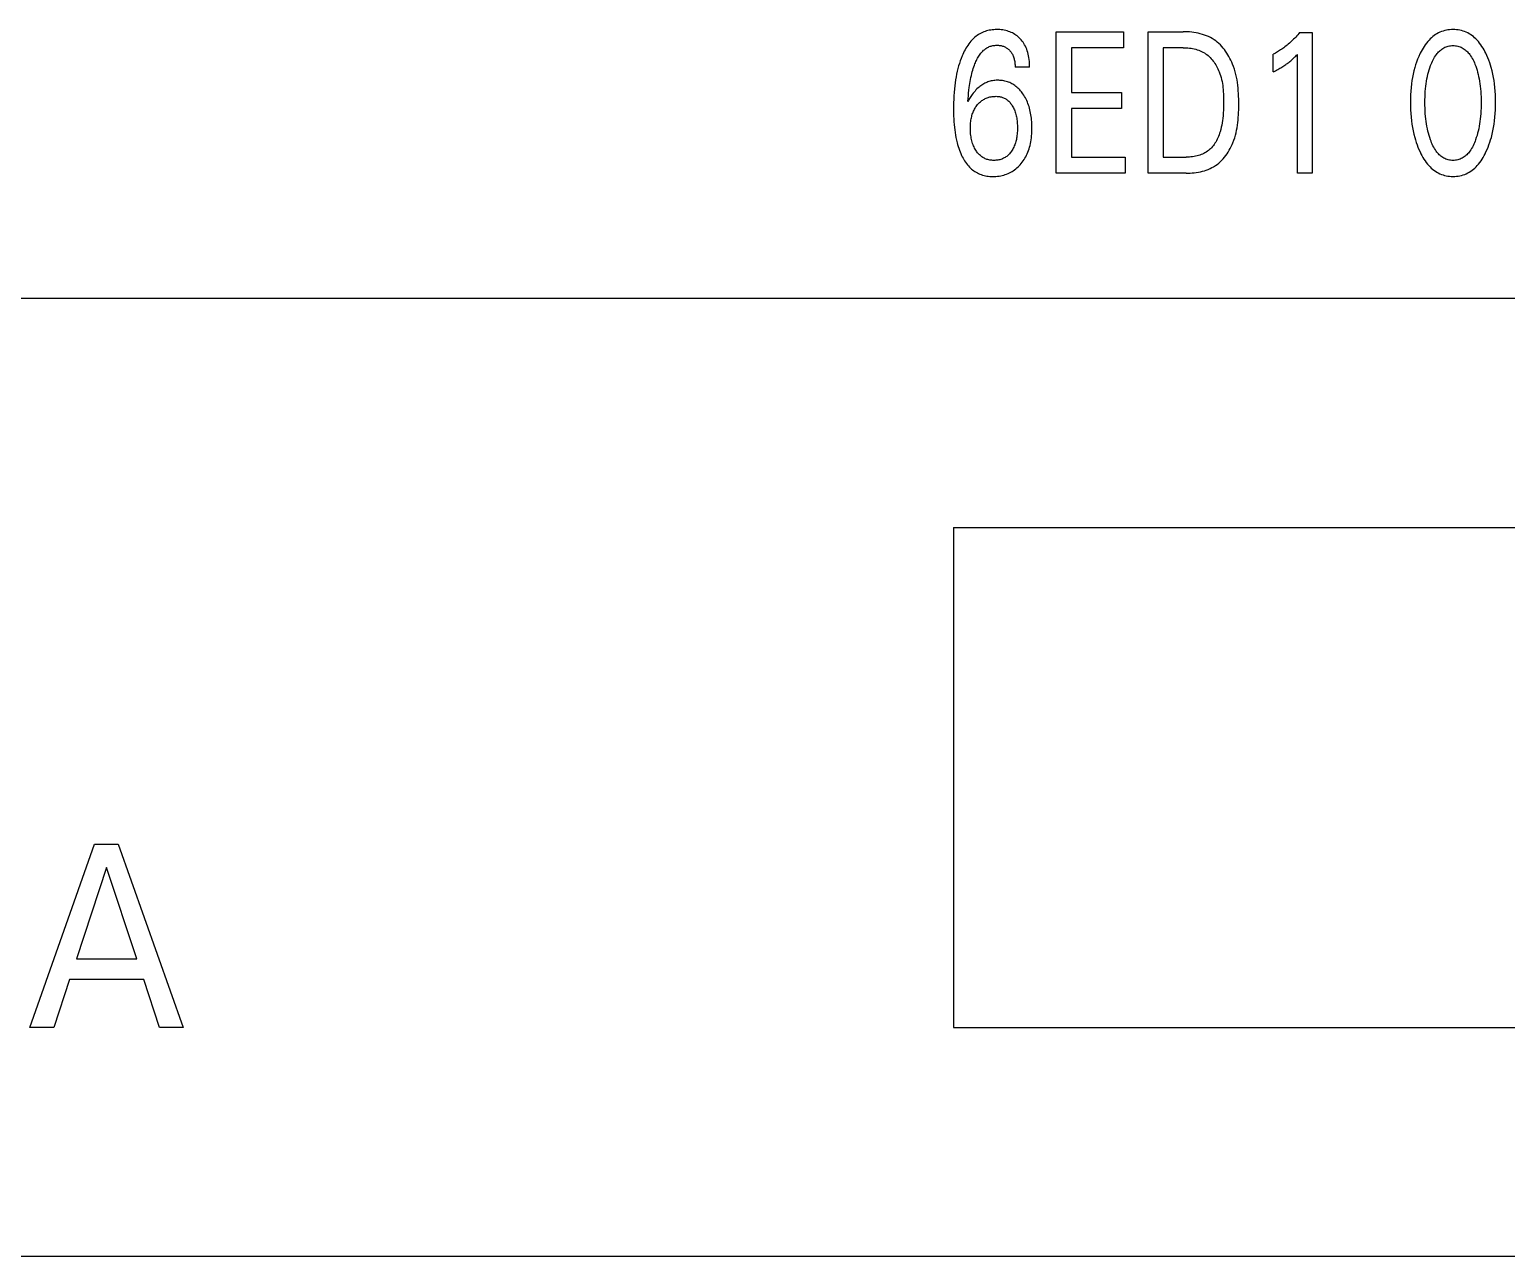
# Model space of a CAD drawing. Extents: x 0 to 420, y 0 to 297.
# Drawn here: x 168.32 to 186.05, y 169.47 to 184.19 of the extents above; entities that cross this region are included whole.
import ezdxf

# ---------------------------------------------------------------- set-up
doc = ezdxf.new("R2010")
doc.units = 0
doc.header["$LTSCALE"] = 23.1
doc.layers.add('10000_FRONT', color=7, linetype='CONTINUOUS')

msp = doc.modelspace()

# ---------------------------------------------------------------- linework, layer by layer
at = {"layer": '10000_FRONT', "color": 7, "linetype": 'CONTINUOUS'}
for p, q in [((179.773, 184.165), (179.757, 184.159)), ((179.789, 184.171), (179.773, 184.165)), ((179.806, 184.177), (179.789, 184.171)), ((179.823, 184.181), (179.806, 184.177)), ((179.84, 184.185), (179.823, 184.181)), ((179.858, 184.188), (179.84, 184.185)), ((179.875, 184.19), (179.858, 184.188)), ((179.893, 184.192), (179.875, 184.19)), ((179.91, 184.193), (179.893, 184.192)), ((179.928, 184.194), (179.91, 184.193)), ((179.947, 184.194), (179.928, 184.194)), ((179.965, 184.193), (179.947, 184.194)), ((179.984, 184.191), (179.965, 184.193)), ((180.002, 184.189), (179.984, 184.191)), ((180.02, 184.185), (180.002, 184.189)), ((180.038, 184.182), (180.02, 184.185)), ((180.054, 184.177), (180.038, 184.182)), ((180.071, 184.172), (180.054, 184.177)), ((180.086, 184.167), (180.071, 184.172)), ((180.102, 184.16), (180.086, 184.167)), ((180.117, 184.153), (180.102, 184.16)), ((180.644, 182.468), (180.644, 184.168)), ((180.644, 184.168), (181.452, 184.168)), ((181.452, 184.168), (181.452, 183.976)), ((181.746, 182.468), (181.746, 184.168)), ((181.746, 184.168), (182.166, 184.168)), ((182.192, 184.168), (182.166, 184.168)), ((182.218, 184.167), (182.192, 184.168)), ((182.244, 184.165), (182.218, 184.167)), ((182.27, 184.162), (182.244, 184.165)), ((182.296, 184.159), (182.27, 184.162)), ((185.248, 184.162), (185.23, 184.153)), ((185.267, 184.17), (185.248, 184.162)), ((185.286, 184.176), (185.267, 184.17)), ((185.305, 184.182), (185.286, 184.176)), ((185.325, 184.186), (185.305, 184.182)), ((185.344, 184.189), (185.325, 184.186)), ((185.364, 184.192), (185.344, 184.189)), ((185.385, 184.193), (185.364, 184.192)), ((185.405, 184.194), (185.385, 184.193)), ((185.425, 184.193), (185.405, 184.194)), ((185.445, 184.192), (185.425, 184.193)), ((185.465, 184.189), (185.445, 184.192)), ((185.485, 184.186), (185.465, 184.189)), ((185.505, 184.182), (185.485, 184.186)), ((185.525, 184.176), (185.505, 184.182)), ((185.544, 184.17), (185.525, 184.176)), ((185.562, 184.162), (185.544, 184.17)), ((185.581, 184.153), (185.562, 184.162)), ((179.57, 183.987), (179.559, 183.969)), ((179.581, 184.004), (179.57, 183.987)), ((179.593, 184.021), (179.581, 184.004)), ((179.605, 184.037), (179.593, 184.021)), ((179.618, 184.053), (179.605, 184.037)), ((179.63, 184.066), (179.618, 184.053)), ((179.642, 184.078), (179.63, 184.066)), ((179.655, 184.091), (179.642, 184.078)), ((179.668, 184.102), (179.655, 184.091)), ((179.682, 184.113), (179.668, 184.102)), ((179.696, 184.124), (179.682, 184.113)), ((179.711, 184.133), (179.696, 184.124)), ((179.726, 184.143), (179.711, 184.133)), ((179.741, 184.151), (179.726, 184.143)), ((179.757, 184.159), (179.741, 184.151)), ((179.82, 183.979), (179.83, 183.984)), ((179.83, 183.984), (179.84, 183.989)), ((179.84, 183.989), (179.851, 183.993)), ((179.851, 183.993), (179.862, 183.996)), ((179.862, 183.996), (179.872, 183.999)), ((179.872, 183.999), (179.883, 184.001)), ((179.883, 184.001), (179.894, 184.003)), ((179.894, 184.003), (179.906, 184.004)), ((179.906, 184.004), (179.917, 184.005)), ((179.917, 184.005), (179.928, 184.006)), ((179.928, 184.006), (179.939, 184.006)), ((179.939, 184.006), (179.949, 184.005)), ((179.949, 184.005), (179.96, 184.004)), ((179.96, 184.004), (179.97, 184.003)), ((179.97, 184.003), (179.981, 184.001)), ((179.981, 184.001), (179.991, 183.998)), ((179.991, 183.998), (180, 183.996)), ((180, 183.996), (180.009, 183.993)), ((180.009, 183.993), (180.018, 183.989)), ((180.018, 183.989), (180.027, 183.985)), ((180.027, 183.985), (180.036, 183.981)), ((180.132, 184.145), (180.117, 184.153)), ((180.146, 184.136), (180.132, 184.145)), ((180.16, 184.127), (180.146, 184.136)), ((180.173, 184.117), (180.16, 184.127)), ((180.186, 184.107), (180.173, 184.117)), ((180.198, 184.096), (180.186, 184.107)), ((180.21, 184.084), (180.198, 184.096)), ((180.222, 184.07), (180.21, 184.084)), ((180.234, 184.056), (180.222, 184.07)), ((180.245, 184.041), (180.234, 184.056)), ((180.255, 184.026), (180.245, 184.041)), ((180.264, 184.01), (180.255, 184.026)), ((180.273, 183.994), (180.264, 184.01)), ((180.281, 183.976), (180.273, 183.994)), ((182.321, 184.155), (182.296, 184.159)), ((182.347, 184.149), (182.321, 184.155)), ((182.372, 184.143), (182.347, 184.149)), ((182.397, 184.136), (182.372, 184.143)), ((182.422, 184.128), (182.397, 184.136)), ((182.446, 184.119), (182.422, 184.128)), ((182.47, 184.109), (182.446, 184.119)), ((182.493, 184.097), (182.47, 184.109)), ((182.515, 184.085), (182.493, 184.097)), ((182.537, 184.071), (182.515, 184.085)), ((182.557, 184.057), (182.537, 184.071)), ((182.576, 184.042), (182.557, 184.057)), ((182.595, 184.026), (182.576, 184.042)), ((182.613, 184.009), (182.595, 184.026)), ((182.63, 183.991), (182.613, 184.009)), ((182.646, 183.972), (182.63, 183.991)), ((183.388, 183.986), (183.375, 183.976)), ((183.402, 183.997), (183.388, 183.986)), ((183.415, 184.008), (183.402, 183.997)), ((183.428, 184.019), (183.415, 184.008)), ((183.441, 184.03), (183.428, 184.019)), ((183.454, 184.041), (183.441, 184.03)), ((183.467, 184.053), (183.454, 184.041)), ((183.48, 184.066), (183.467, 184.053)), ((183.492, 184.078), (183.48, 184.066)), ((183.505, 184.091), (183.492, 184.078)), ((183.517, 184.104), (183.505, 184.091)), ((183.529, 184.118), (183.517, 184.104)), ((183.541, 184.131), (183.529, 184.118)), ((183.553, 184.145), (183.541, 184.131)), ((183.564, 184.159), (183.553, 184.145)), ((183.564, 184.159), (183.714, 184.159)), ((183.714, 184.159), (183.714, 182.468)), ((185.058, 183.992), (185.045, 183.972)), ((185.071, 184.012), (185.058, 183.992)), ((185.086, 184.031), (185.071, 184.012)), ((185.101, 184.05), (185.086, 184.031)), ((185.117, 184.067), (185.101, 184.05)), ((185.131, 184.082), (185.117, 184.067)), ((185.146, 184.096), (185.131, 184.082)), ((185.162, 184.109), (185.146, 184.096)), ((185.178, 184.121), (185.162, 184.109)), ((185.194, 184.133), (185.178, 184.121)), ((185.212, 184.144), (185.194, 184.133)), ((185.23, 184.153), (185.212, 184.144)), ((185.307, 183.981), (185.321, 183.986)), ((185.321, 183.986), (185.334, 183.991)), ((185.334, 183.991), (185.348, 183.994)), ((185.348, 183.994), (185.362, 183.997)), ((185.362, 183.997), (185.376, 183.999)), ((185.376, 183.999), (185.39, 184.001)), ((185.39, 184.001), (185.405, 184.001)), ((185.405, 184.001), (185.419, 184.001)), ((185.419, 184.001), (185.434, 183.999)), ((185.434, 183.999), (185.448, 183.997)), ((185.448, 183.997), (185.462, 183.994)), ((185.462, 183.994), (185.476, 183.991)), ((185.476, 183.991), (185.489, 183.986)), ((185.489, 183.986), (185.502, 183.981)), ((185.598, 184.144), (185.581, 184.153)), ((185.616, 184.133), (185.598, 184.144)), ((185.632, 184.121), (185.616, 184.133)), ((185.649, 184.109), (185.632, 184.121)), ((185.664, 184.096), (185.649, 184.109)), ((185.679, 184.082), (185.664, 184.096)), ((185.693, 184.067), (185.679, 184.082)), ((185.709, 184.05), (185.693, 184.067)), ((185.724, 184.031), (185.709, 184.05)), ((185.739, 184.012), (185.724, 184.031)), ((185.752, 183.992), (185.739, 184.012)), ((185.765, 183.972), (185.752, 183.992)), ((179.491, 183.817), (179.481, 183.787)), ((179.502, 183.847), (179.491, 183.817)), ((179.514, 183.877), (179.502, 183.847)), ((179.522, 183.896), (179.514, 183.877)), ((179.53, 183.914), (179.522, 183.896)), ((179.539, 183.933), (179.53, 183.914)), ((179.549, 183.951), (179.539, 183.933)), ((179.559, 183.969), (179.549, 183.951)), ((179.673, 183.795), (179.679, 183.809)), ((179.679, 183.809), (179.685, 183.822)), ((179.685, 183.822), (179.692, 183.836)), ((179.692, 183.836), (179.699, 183.849)), ((179.699, 183.849), (179.707, 183.862)), ((179.707, 183.862), (179.714, 183.875)), ((179.714, 183.875), (179.723, 183.888)), ((179.723, 183.888), (179.732, 183.9)), ((179.732, 183.9), (179.739, 183.909)), ((179.739, 183.909), (179.747, 183.919)), ((179.747, 183.919), (179.755, 183.928)), ((179.755, 183.928), (179.763, 183.936)), ((179.763, 183.936), (179.772, 183.945)), ((179.772, 183.945), (179.781, 183.952)), ((179.781, 183.952), (179.79, 183.96)), ((179.79, 183.96), (179.8, 183.967)), ((179.8, 183.967), (179.81, 183.973)), ((179.81, 183.973), (179.82, 183.979)), ((180.036, 183.981), (180.044, 183.976)), ((180.044, 183.976), (180.052, 183.971)), ((180.052, 183.971), (180.06, 183.966)), ((180.06, 183.966), (180.067, 183.96)), ((180.067, 183.96), (180.074, 183.953)), ((180.074, 183.953), (180.081, 183.947)), ((180.081, 183.947), (180.088, 183.94)), ((180.088, 183.94), (180.094, 183.931)), ((180.094, 183.931), (180.101, 183.923)), ((180.101, 183.923), (180.107, 183.915)), ((180.107, 183.915), (180.112, 183.906)), ((180.112, 183.906), (180.117, 183.897)), ((180.117, 183.897), (180.122, 183.887)), ((180.122, 183.887), (180.127, 183.877)), ((180.127, 183.877), (180.131, 183.866)), ((180.131, 183.866), (180.135, 183.855)), ((180.135, 183.855), (180.138, 183.844)), ((180.138, 183.844), (180.14, 183.833)), ((180.14, 183.833), (180.143, 183.822)), ((180.143, 183.822), (180.145, 183.809)), ((180.145, 183.809), (180.147, 183.796)), ((180.289, 183.957), (180.281, 183.976)), ((180.296, 183.938), (180.289, 183.957)), ((180.302, 183.919), (180.296, 183.938)), ((180.307, 183.9), (180.302, 183.919)), ((180.311, 183.88), (180.307, 183.9)), ((180.315, 183.857), (180.311, 183.88)), ((180.318, 183.835), (180.315, 183.857)), ((180.321, 183.812), (180.318, 183.835)), ((180.322, 183.789), (180.321, 183.812)), ((180.825, 183.976), (180.825, 183.44)), ((181.452, 183.976), (180.825, 183.976)), ((181.928, 183.976), (181.928, 182.661)), ((182.166, 183.976), (181.928, 183.976)), ((182.166, 183.976), (182.185, 183.975)), ((182.185, 183.975), (182.204, 183.975)), ((182.204, 183.975), (182.223, 183.973)), ((182.223, 183.973), (182.242, 183.971)), ((182.242, 183.971), (182.261, 183.969)), ((182.261, 183.969), (182.279, 183.965)), ((182.279, 183.965), (182.298, 183.961)), ((182.298, 183.961), (182.317, 183.957)), ((182.317, 183.957), (182.335, 183.951)), ((182.335, 183.951), (182.353, 183.945)), ((182.353, 183.945), (182.37, 183.939)), ((182.37, 183.939), (182.388, 183.931)), ((182.388, 183.931), (182.404, 183.923)), ((182.404, 183.923), (182.421, 183.914)), ((182.421, 183.914), (182.436, 183.903)), ((182.436, 183.903), (182.451, 183.893)), ((182.451, 183.893), (182.465, 183.882)), ((182.465, 183.882), (182.479, 183.87)), ((182.479, 183.87), (182.492, 183.857)), ((182.492, 183.857), (182.504, 183.844)), ((182.504, 183.844), (182.516, 183.83)), ((182.516, 183.83), (182.527, 183.816)), ((182.527, 183.816), (182.538, 183.801)), ((182.662, 183.953), (182.646, 183.972)), ((182.676, 183.933), (182.662, 183.953)), ((182.691, 183.912), (182.676, 183.933)), ((182.704, 183.891), (182.691, 183.912)), ((182.716, 183.87), (182.704, 183.891)), ((182.728, 183.848), (182.716, 183.87)), ((182.739, 183.825), (182.728, 183.848)), ((182.75, 183.803), (182.739, 183.825)), ((183.259, 183.904), (183.246, 183.897)), ((183.246, 183.685), (183.246, 183.897)), ((183.273, 183.911), (183.259, 183.904)), ((183.286, 183.918), (183.273, 183.911)), ((183.299, 183.926), (183.286, 183.918)), ((183.311, 183.933), (183.299, 183.926)), ((183.324, 183.941), (183.311, 183.933)), ((183.336, 183.949), (183.324, 183.941)), ((183.349, 183.958), (183.336, 183.949)), ((183.361, 183.966), (183.349, 183.958)), ((183.375, 183.976), (183.361, 183.966)), ((183.438, 183.803), (183.447, 183.811)), ((183.447, 183.811), (183.457, 183.819)), ((183.457, 183.819), (183.465, 183.826)), ((183.465, 183.826), (183.473, 183.834)), ((183.473, 183.834), (183.481, 183.841)), ((183.481, 183.841), (183.49, 183.849)), ((183.49, 183.849), (183.499, 183.858)), ((183.499, 183.858), (183.508, 183.867)), ((183.508, 183.867), (183.518, 183.876)), ((183.518, 183.876), (183.527, 183.886)), ((183.527, 183.886), (183.537, 183.896)), ((183.537, 182.468), (183.537, 183.896)), ((184.979, 183.837), (184.967, 183.804)), ((184.993, 183.87), (184.979, 183.837)), ((185.007, 183.902), (184.993, 183.87)), ((185.011, 183.909), (185.007, 183.902)), ((185.022, 183.931), (185.011, 183.909)), ((185.033, 183.952), (185.022, 183.931)), ((185.045, 183.972), (185.033, 183.952)), ((185.149, 183.796), (185.157, 183.813)), ((185.157, 183.813), (185.165, 183.83)), ((185.165, 183.83), (185.174, 183.847)), ((185.174, 183.847), (185.184, 183.863)), ((185.184, 183.863), (185.194, 183.879)), ((185.194, 183.879), (185.205, 183.894)), ((185.205, 183.894), (185.213, 183.905)), ((185.213, 183.905), (185.222, 183.915)), ((185.222, 183.915), (185.231, 183.925)), ((185.231, 183.925), (185.241, 183.935)), ((185.241, 183.935), (185.251, 183.944)), ((185.251, 183.944), (185.261, 183.952)), ((185.261, 183.952), (185.272, 183.96)), ((185.272, 183.96), (185.283, 183.968)), ((185.283, 183.968), (185.295, 183.974)), ((185.295, 183.974), (185.307, 183.981)), ((185.502, 183.981), (185.515, 183.974)), ((185.515, 183.974), (185.527, 183.968)), ((185.527, 183.968), (185.538, 183.96)), ((185.538, 183.96), (185.549, 183.952)), ((185.549, 183.952), (185.559, 183.944)), ((185.559, 183.944), (185.569, 183.935)), ((185.569, 183.935), (185.579, 183.925)), ((185.579, 183.925), (185.588, 183.915)), ((185.588, 183.915), (185.597, 183.905)), ((185.597, 183.905), (185.605, 183.894)), ((185.605, 183.894), (185.616, 183.879)), ((185.616, 183.879), (185.626, 183.863)), ((185.626, 183.863), (185.636, 183.847)), ((185.636, 183.847), (185.645, 183.83)), ((185.645, 183.83), (185.653, 183.813)), ((185.653, 183.813), (185.661, 183.796)), ((185.777, 183.952), (185.765, 183.972)), ((185.788, 183.931), (185.777, 183.952)), ((185.799, 183.909), (185.788, 183.931)), ((185.812, 183.881), (185.799, 183.909)), ((185.824, 183.853), (185.812, 183.881)), ((185.835, 183.825), (185.824, 183.853)), ((185.846, 183.796), (185.835, 183.825)), ((179.448, 183.66), (179.441, 183.625)), ((179.456, 183.696), (179.448, 183.66)), ((179.464, 183.726), (179.456, 183.696)), ((179.472, 183.757), (179.464, 183.726)), ((179.481, 183.787), (179.472, 183.757)), ((179.62, 183.62), (179.625, 183.644)), ((179.625, 183.644), (179.63, 183.665)), ((179.63, 183.665), (179.636, 183.685)), ((179.636, 183.685), (179.641, 183.706)), ((179.641, 183.706), (179.648, 183.727)), ((179.648, 183.727), (179.655, 183.747)), ((179.655, 183.747), (179.662, 183.767)), ((179.662, 183.767), (179.667, 183.781)), ((179.667, 183.781), (179.673, 183.795)), ((180.147, 183.796), (180.148, 183.782)), ((180.148, 183.782), (180.149, 183.769)), ((180.149, 183.769), (180.15, 183.756)), ((180.15, 183.756), (180.15, 183.743)), ((180.324, 183.743), (180.15, 183.743)), ((180.323, 183.766), (180.322, 183.789)), ((180.324, 183.743), (180.323, 183.766)), ((182.538, 183.801), (182.548, 183.786)), ((182.548, 183.786), (182.558, 183.77)), ((182.558, 183.77), (182.567, 183.754)), ((182.567, 183.754), (182.576, 183.737)), ((182.576, 183.737), (182.584, 183.721)), ((182.584, 183.721), (182.591, 183.704)), ((182.591, 183.704), (182.598, 183.687)), ((182.598, 183.687), (182.607, 183.664)), ((182.607, 183.664), (182.615, 183.641)), ((182.615, 183.641), (182.621, 183.617)), ((182.76, 183.78), (182.75, 183.803)), ((182.771, 183.749), (182.76, 183.78)), ((182.782, 183.717), (182.771, 183.749)), ((182.791, 183.686), (182.782, 183.717)), ((182.799, 183.654), (182.791, 183.686)), ((182.806, 183.622), (182.799, 183.654)), ((183.246, 183.685), (183.26, 183.692)), ((183.26, 183.692), (183.274, 183.699)), ((183.274, 183.699), (183.287, 183.707)), ((183.287, 183.707), (183.301, 183.714)), ((183.301, 183.714), (183.314, 183.721)), ((183.314, 183.721), (183.328, 183.729)), ((183.328, 183.729), (183.34, 183.736)), ((183.34, 183.736), (183.351, 183.743)), ((183.351, 183.743), (183.363, 183.751)), ((183.363, 183.751), (183.375, 183.758)), ((183.375, 183.758), (183.386, 183.766)), ((183.386, 183.766), (183.398, 183.774)), ((183.398, 183.774), (183.408, 183.781)), ((183.408, 183.781), (183.418, 183.788)), ((183.418, 183.788), (183.428, 183.796)), ((183.428, 183.796), (183.438, 183.803)), ((184.927, 183.659), (184.919, 183.62)), ((184.936, 183.698), (184.927, 183.659)), ((184.946, 183.737), (184.936, 183.698)), ((184.956, 183.771), (184.946, 183.737)), ((184.967, 183.804), (184.956, 183.771)), ((185.092, 183.602), (185.098, 183.631)), ((185.098, 183.631), (185.104, 183.658)), ((185.104, 183.658), (185.11, 183.684)), ((185.11, 183.684), (185.118, 183.71)), ((185.118, 183.71), (185.126, 183.736)), ((185.126, 183.736), (185.135, 183.761)), ((185.135, 183.761), (185.142, 183.779)), ((185.142, 183.779), (185.149, 183.796)), ((185.661, 183.796), (185.668, 183.779)), ((185.668, 183.779), (185.675, 183.761)), ((185.675, 183.761), (185.677, 183.755)), ((185.677, 183.755), (185.685, 183.731)), ((185.685, 183.731), (185.693, 183.706)), ((185.693, 183.706), (185.7, 183.681)), ((185.7, 183.681), (185.706, 183.656)), ((185.706, 183.656), (185.712, 183.631)), ((185.712, 183.631), (185.718, 183.602)), ((185.855, 183.766), (185.846, 183.796)), ((185.864, 183.737), (185.855, 183.766)), ((185.874, 183.698), (185.864, 183.737)), ((185.883, 183.659), (185.874, 183.698)), ((185.891, 183.62), (185.883, 183.659)), ((179.422, 183.481), (179.418, 183.44)), ((179.426, 183.517), (179.422, 183.481)), ((179.43, 183.553), (179.426, 183.517)), ((179.435, 183.589), (179.43, 183.553)), ((179.441, 183.625), (179.435, 183.589)), ((179.591, 183.432), (179.595, 183.465)), ((179.595, 183.465), (179.599, 183.498)), ((179.599, 183.498), (179.602, 183.523)), ((179.602, 183.523), (179.606, 183.547)), ((179.606, 183.547), (179.61, 183.571)), ((179.61, 183.571), (179.615, 183.596)), ((179.615, 183.596), (179.62, 183.62)), ((179.669, 183.456), (179.657, 183.443)), ((179.68, 183.469), (179.669, 183.456)), ((179.692, 183.481), (179.68, 183.469)), ((179.705, 183.493), (179.692, 183.481)), ((179.718, 183.504), (179.705, 183.493)), ((179.728, 183.512), (179.718, 183.504)), ((179.739, 183.52), (179.728, 183.512)), ((179.75, 183.528), (179.739, 183.52)), ((179.761, 183.535), (179.75, 183.528)), ((179.773, 183.542), (179.761, 183.535)), ((179.785, 183.549), (179.773, 183.542)), ((179.797, 183.555), (179.785, 183.549)), ((179.809, 183.56), (179.797, 183.555)), ((179.821, 183.565), (179.809, 183.56)), ((179.835, 183.57), (179.821, 183.565)), ((179.849, 183.574), (179.835, 183.57)), ((179.864, 183.577), (179.849, 183.574)), ((179.878, 183.58), (179.864, 183.577)), ((179.893, 183.582), (179.878, 183.58)), ((179.908, 183.584), (179.893, 183.582)), ((179.923, 183.585), (179.908, 183.584)), ((179.937, 183.585), (179.923, 183.585)), ((179.953, 183.585), (179.937, 183.585)), ((179.968, 183.584), (179.953, 183.585)), ((179.983, 183.583), (179.968, 183.584)), ((179.998, 183.581), (179.983, 183.583)), ((180.013, 183.579), (179.998, 183.581)), ((180.028, 183.575), (180.013, 183.579)), ((180.043, 183.572), (180.028, 183.575)), ((180.057, 183.567), (180.043, 183.572)), ((180.071, 183.562), (180.057, 183.567)), ((180.085, 183.557), (180.071, 183.562)), ((180.098, 183.551), (180.085, 183.557)), ((180.111, 183.544), (180.098, 183.551)), ((180.123, 183.537), (180.111, 183.544)), ((180.136, 183.529), (180.123, 183.537)), ((180.148, 183.521), (180.136, 183.529)), ((180.16, 183.512), (180.148, 183.521)), ((180.172, 183.503), (180.16, 183.512)), ((180.183, 183.492), (180.172, 183.503)), ((180.194, 183.481), (180.183, 183.492)), ((180.205, 183.47), (180.194, 183.481)), ((180.215, 183.459), (180.205, 183.47)), ((180.225, 183.446), (180.215, 183.459)), ((182.621, 183.617), (182.627, 183.593)), ((182.627, 183.593), (182.633, 183.569)), ((182.633, 183.569), (182.637, 183.545)), ((182.637, 183.545), (182.641, 183.521)), ((182.641, 183.521), (182.644, 183.497)), ((182.644, 183.497), (182.646, 183.473)), ((182.646, 183.473), (182.648, 183.448)), ((182.813, 183.59), (182.806, 183.622)), ((182.818, 183.557), (182.813, 183.59)), ((182.822, 183.525), (182.818, 183.557)), ((182.826, 183.492), (182.822, 183.525)), ((182.828, 183.459), (182.826, 183.492)), ((182.83, 183.426), (182.828, 183.459)), ((184.898, 183.453), (184.896, 183.409)), ((184.902, 183.497), (184.898, 183.453)), ((184.907, 183.541), (184.902, 183.497)), ((184.912, 183.581), (184.907, 183.541)), ((184.919, 183.62), (184.912, 183.581)), ((185.07, 183.418), (185.072, 183.451)), ((185.072, 183.451), (185.075, 183.484)), ((185.075, 183.484), (185.078, 183.513)), ((185.078, 183.513), (185.082, 183.543)), ((185.082, 183.543), (185.086, 183.573)), ((185.086, 183.573), (185.092, 183.602)), ((185.718, 183.602), (185.723, 183.573)), ((185.723, 183.573), (185.728, 183.543)), ((185.728, 183.543), (185.732, 183.513)), ((185.732, 183.513), (185.735, 183.484)), ((185.735, 183.484), (185.738, 183.451)), ((185.738, 183.451), (185.74, 183.418)), ((185.898, 183.581), (185.891, 183.62)), ((185.903, 183.541), (185.898, 183.581)), ((185.908, 183.497), (185.903, 183.541)), ((185.912, 183.453), (185.908, 183.497)), ((185.914, 183.409), (185.912, 183.453)), ((179.411, 183.316), (179.41, 183.275)), ((179.41, 183.275), (179.41, 183.233)), ((179.413, 183.357), (179.411, 183.316)), ((179.415, 183.399), (179.413, 183.357)), ((179.418, 183.44), (179.415, 183.399)), ((179.584, 183.331), (179.586, 183.365)), ((179.59, 183.343), (179.584, 183.331)), ((179.586, 183.365), (179.589, 183.398)), ((179.589, 183.398), (179.591, 183.432)), ((179.596, 183.354), (179.59, 183.343)), ((179.603, 183.366), (179.596, 183.354)), ((179.61, 183.378), (179.603, 183.366)), ((179.618, 183.39), (179.61, 183.378)), ((179.626, 183.402), (179.618, 183.39)), ((179.636, 183.416), (179.626, 183.402)), ((179.647, 183.43), (179.636, 183.416)), ((179.657, 183.443), (179.647, 183.43)), ((179.684, 183.272), (179.691, 183.282)), ((179.691, 183.282), (179.7, 183.293)), ((179.7, 183.293), (179.707, 183.302)), ((179.707, 183.302), (179.716, 183.31)), ((179.716, 183.31), (179.724, 183.319)), ((179.724, 183.319), (179.733, 183.327)), ((179.733, 183.327), (179.742, 183.334)), ((179.742, 183.334), (179.752, 183.341)), ((179.752, 183.341), (179.762, 183.348)), ((179.762, 183.348), (179.772, 183.354)), ((179.772, 183.354), (179.782, 183.36)), ((179.782, 183.36), (179.792, 183.365)), ((179.792, 183.365), (179.803, 183.37)), ((179.803, 183.37), (179.814, 183.374)), ((179.814, 183.374), (179.825, 183.378)), ((179.825, 183.378), (179.836, 183.381)), ((179.836, 183.381), (179.848, 183.385)), ((179.848, 183.385), (179.861, 183.387)), ((179.861, 183.387), (179.873, 183.389)), ((179.873, 183.389), (179.885, 183.391)), ((179.885, 183.391), (179.898, 183.392)), ((179.898, 183.392), (179.911, 183.392)), ((179.911, 183.392), (179.923, 183.393)), ((179.923, 183.393), (179.933, 183.392)), ((179.933, 183.392), (179.943, 183.392)), ((179.943, 183.392), (179.953, 183.391)), ((179.953, 183.391), (179.962, 183.389)), ((179.962, 183.389), (179.972, 183.388)), ((179.972, 183.388), (179.981, 183.386)), ((179.981, 183.386), (179.991, 183.383)), ((179.991, 183.383), (180, 183.38)), ((180, 183.38), (180.01, 183.376)), ((180.01, 183.376), (180.02, 183.372)), ((180.02, 183.372), (180.029, 183.367)), ((180.029, 183.367), (180.039, 183.361)), ((180.039, 183.361), (180.048, 183.355)), ((180.048, 183.355), (180.056, 183.349)), ((180.056, 183.349), (180.064, 183.342)), ((180.064, 183.342), (180.073, 183.334)), ((180.073, 183.334), (180.081, 183.326)), ((180.081, 183.326), (180.089, 183.317)), ((180.089, 183.317), (180.096, 183.308)), ((180.096, 183.308), (180.103, 183.299)), ((180.103, 183.299), (180.11, 183.289)), ((180.11, 183.289), (180.116, 183.279)), ((180.116, 183.279), (180.123, 183.267)), ((180.235, 183.434), (180.225, 183.446)), ((180.244, 183.421), (180.235, 183.434)), ((180.254, 183.406), (180.244, 183.421)), ((180.264, 183.39), (180.254, 183.406)), ((180.273, 183.374), (180.264, 183.39)), ((180.281, 183.358), (180.273, 183.374)), ((180.289, 183.341), (180.281, 183.358)), ((180.297, 183.324), (180.289, 183.341)), ((180.304, 183.307), (180.297, 183.324)), ((180.311, 183.288), (180.304, 183.307)), ((180.317, 183.269), (180.311, 183.288)), ((180.825, 183.44), (181.428, 183.44)), ((181.428, 183.44), (181.428, 183.247)), ((182.648, 183.448), (182.65, 183.424)), ((182.65, 183.424), (182.651, 183.4)), ((182.651, 183.4), (182.652, 183.375)), ((182.652, 183.293), (182.651, 183.26)), ((182.652, 183.375), (182.652, 183.351)), ((182.652, 183.351), (182.652, 183.326)), ((182.652, 183.326), (182.652, 183.293)), ((182.832, 183.393), (182.83, 183.426)), ((182.833, 183.36), (182.832, 183.393)), ((182.834, 183.327), (182.833, 183.36)), ((182.833, 183.262), (182.834, 183.294)), ((182.834, 183.294), (182.834, 183.327)), ((184.896, 183.409), (184.894, 183.365)), ((184.894, 183.365), (184.894, 183.321)), ((184.894, 183.321), (184.894, 183.277)), ((184.894, 183.277), (184.896, 183.232)), ((185.067, 183.319), (185.068, 183.352)), ((185.068, 183.286), (185.067, 183.319)), ((185.068, 183.352), (185.069, 183.385)), ((185.069, 183.252), (185.068, 183.286)), ((185.069, 183.385), (185.07, 183.418)), ((185.74, 183.418), (185.741, 183.385)), ((185.741, 183.385), (185.742, 183.352)), ((185.742, 183.286), (185.741, 183.252)), ((185.742, 183.352), (185.742, 183.319)), ((185.742, 183.319), (185.742, 183.286)), ((185.916, 183.365), (185.914, 183.409)), ((185.914, 183.232), (185.916, 183.277)), ((185.916, 183.321), (185.916, 183.365)), ((185.916, 183.277), (185.916, 183.321)), ((179.41, 183.233), (179.411, 183.19)), ((179.411, 183.19), (179.411, 183.156)), ((179.411, 183.156), (179.413, 183.122)), ((179.413, 183.122), (179.415, 183.087)), ((179.618, 183.091), (179.62, 183.107)), ((179.62, 183.107), (179.623, 183.122)), ((179.623, 183.122), (179.626, 183.136)), ((179.626, 183.136), (179.629, 183.15)), ((179.629, 183.15), (179.632, 183.163)), ((179.632, 183.163), (179.636, 183.177)), ((179.636, 183.177), (179.641, 183.19)), ((179.641, 183.19), (179.646, 183.203)), ((179.646, 183.203), (179.652, 183.216)), ((179.652, 183.216), (179.657, 183.228)), ((179.657, 183.228), (179.663, 183.239)), ((179.663, 183.239), (179.67, 183.25)), ((179.67, 183.25), (179.676, 183.261)), ((179.676, 183.261), (179.684, 183.272)), ((180.123, 183.267), (180.129, 183.255)), ((180.129, 183.255), (180.135, 183.243)), ((180.135, 183.243), (180.141, 183.23)), ((180.141, 183.23), (180.146, 183.217)), ((180.146, 183.217), (180.15, 183.204)), ((180.15, 183.204), (180.155, 183.189)), ((180.155, 183.189), (180.159, 183.175)), ((180.159, 183.175), (180.163, 183.16)), ((180.163, 183.16), (180.166, 183.145)), ((180.166, 183.145), (180.169, 183.13)), ((180.169, 183.13), (180.171, 183.115)), ((180.171, 183.115), (180.173, 183.098)), ((180.173, 183.098), (180.175, 183.081)), ((180.323, 183.25), (180.317, 183.269)), ((180.328, 183.23), (180.323, 183.25)), ((180.332, 183.211), (180.328, 183.23)), ((180.336, 183.191), (180.332, 183.211)), ((180.34, 183.171), (180.336, 183.191)), ((180.343, 183.151), (180.34, 183.171)), ((180.346, 183.13), (180.343, 183.151)), ((180.348, 183.109), (180.346, 183.13)), ((180.349, 183.088), (180.348, 183.109)), ((180.825, 183.247), (180.825, 182.661)), ((181.428, 183.247), (180.825, 183.247)), ((182.638, 183.101), (182.634, 183.074)), ((182.642, 183.128), (182.638, 183.101)), ((182.645, 183.161), (182.642, 183.128)), ((182.648, 183.194), (182.645, 183.161)), ((182.65, 183.227), (182.648, 183.194)), ((182.651, 183.26), (182.65, 183.227)), ((182.822, 183.076), (182.826, 183.107)), ((182.826, 183.107), (182.828, 183.138)), ((182.828, 183.138), (182.83, 183.169)), ((182.83, 183.169), (182.832, 183.2)), ((182.832, 183.2), (182.833, 183.231)), ((182.833, 183.231), (182.833, 183.262)), ((184.896, 183.232), (184.898, 183.187)), ((184.898, 183.187), (184.902, 183.143)), ((184.902, 183.143), (184.906, 183.098)), ((184.906, 183.098), (184.912, 183.058)), ((185.07, 183.219), (185.069, 183.252)), ((185.072, 183.185), (185.07, 183.219)), ((185.075, 183.152), (185.072, 183.185)), ((185.078, 183.122), (185.075, 183.152)), ((185.082, 183.092), (185.078, 183.122)), ((185.732, 183.122), (185.728, 183.092)), ((185.735, 183.152), (185.732, 183.122)), ((185.738, 183.185), (185.735, 183.152)), ((185.74, 183.219), (185.738, 183.185)), ((185.741, 183.252), (185.74, 183.219)), ((185.898, 183.058), (185.903, 183.099)), ((185.903, 183.099), (185.908, 183.143)), ((185.908, 183.143), (185.912, 183.188)), ((185.912, 183.188), (185.914, 183.232)), ((179.415, 183.087), (179.418, 183.053)), ((179.418, 183.053), (179.421, 183.019)), ((179.421, 183.019), (179.425, 182.988)), ((179.425, 182.988), (179.429, 182.957)), ((179.429, 182.957), (179.434, 182.926)), ((179.434, 182.926), (179.44, 182.896)), ((179.613, 183.028), (179.614, 183.044)), ((179.613, 183.012), (179.613, 183.028)), ((179.613, 182.994), (179.613, 183.012)), ((179.614, 182.976), (179.613, 182.994)), ((179.614, 183.044), (179.615, 183.059)), ((179.615, 182.958), (179.614, 182.976)), ((179.615, 183.059), (179.616, 183.075)), ((179.616, 182.94), (179.615, 182.958)), ((179.616, 183.075), (179.618, 183.091)), ((179.619, 182.922), (179.616, 182.94)), ((179.621, 182.904), (179.619, 182.922)), ((180.172, 182.921), (180.17, 182.903)), ((180.174, 182.939), (180.172, 182.921)), ((180.176, 182.957), (180.174, 182.939)), ((180.175, 183.081), (180.176, 183.063)), ((180.176, 183.063), (180.177, 183.046)), ((180.177, 182.975), (180.176, 182.957)), ((180.177, 183.046), (180.178, 183.029)), ((180.178, 182.994), (180.177, 182.975)), ((180.178, 183.029), (180.178, 183.012)), ((180.178, 183.012), (180.178, 182.994)), ((180.347, 182.917), (180.349, 182.941)), ((180.351, 183.067), (180.349, 183.088)), ((180.349, 182.941), (180.351, 182.966)), ((180.351, 183.046), (180.351, 183.067)), ((180.352, 183.014), (180.351, 183.046)), ((180.351, 182.966), (180.352, 182.99)), ((180.352, 182.99), (180.352, 183.014)), ((182.598, 182.93), (182.591, 182.911)), ((182.604, 182.948), (182.598, 182.93)), ((182.61, 182.966), (182.604, 182.948)), ((182.617, 182.993), (182.61, 182.966)), ((182.624, 183.02), (182.617, 182.993)), ((182.629, 183.046), (182.624, 183.02)), ((182.634, 183.074), (182.629, 183.046)), ((182.785, 182.894), (182.793, 182.924)), ((182.793, 182.924), (182.801, 182.954)), ((182.801, 182.954), (182.808, 182.984)), ((182.808, 182.984), (182.814, 183.014)), ((182.814, 183.014), (182.818, 183.045)), ((182.818, 183.045), (182.822, 183.076)), ((184.912, 183.058), (184.918, 183.018)), ((184.918, 183.018), (184.926, 182.978)), ((184.926, 182.978), (184.935, 182.938)), ((184.935, 182.938), (184.945, 182.899)), ((185.086, 183.062), (185.082, 183.092)), ((185.091, 183.032), (185.086, 183.062)), ((185.097, 183.002), (185.091, 183.032)), ((185.103, 182.975), (185.097, 183.002)), ((185.11, 182.948), (185.103, 182.975)), ((185.117, 182.922), (185.11, 182.948)), ((185.125, 182.896), (185.117, 182.922)), ((185.693, 182.922), (185.684, 182.896)), ((185.7, 182.948), (185.693, 182.922)), ((185.707, 182.975), (185.7, 182.948)), ((185.713, 183.002), (185.707, 182.975)), ((185.718, 183.032), (185.713, 183.002)), ((185.724, 183.062), (185.718, 183.032)), ((185.728, 183.092), (185.724, 183.062)), ((185.865, 182.899), (185.875, 182.939)), ((185.875, 182.939), (185.884, 182.978)), ((185.884, 182.978), (185.891, 183.018)), ((185.891, 183.018), (185.898, 183.058)), ((179.44, 182.896), (179.446, 182.865)), ((179.446, 182.865), (179.454, 182.835)), ((179.454, 182.835), (179.46, 182.813)), ((179.46, 182.813), (179.466, 182.791)), ((179.466, 182.791), (179.473, 182.769)), ((179.473, 182.769), (179.481, 182.747)), ((179.481, 182.747), (179.489, 182.725)), ((179.624, 182.888), (179.621, 182.904)), ((179.627, 182.872), (179.624, 182.888)), ((179.631, 182.857), (179.627, 182.872)), ((179.635, 182.841), (179.631, 182.857)), ((179.64, 182.826), (179.635, 182.841)), ((179.645, 182.811), (179.64, 182.826)), ((179.651, 182.797), (179.645, 182.811)), ((179.657, 182.784), (179.651, 182.797)), ((179.663, 182.771), (179.657, 182.784)), ((179.67, 182.758), (179.663, 182.771)), ((179.677, 182.746), (179.67, 182.758)), ((179.685, 182.733), (179.677, 182.746)), ((180.114, 182.744), (180.106, 182.732)), ((180.121, 182.757), (180.114, 182.744)), ((180.128, 182.77), (180.121, 182.757)), ((180.134, 182.783), (180.128, 182.77)), ((180.14, 182.796), (180.134, 182.783)), ((180.146, 182.809), (180.14, 182.796)), ((180.15, 182.822), (180.146, 182.809)), ((180.155, 182.835), (180.15, 182.822)), ((180.158, 182.849), (180.155, 182.835)), ((180.162, 182.862), (180.158, 182.849)), ((180.165, 182.875), (180.162, 182.862)), ((180.168, 182.889), (180.165, 182.875)), ((180.17, 182.903), (180.168, 182.889)), ((180.303, 182.722), (180.31, 182.742)), ((180.31, 182.742), (180.317, 182.762)), ((180.317, 182.762), (180.323, 182.783)), ((180.323, 182.783), (180.329, 182.803)), ((180.329, 182.803), (180.333, 182.824)), ((180.333, 182.824), (180.338, 182.845)), ((180.338, 182.845), (180.342, 182.869)), ((180.342, 182.869), (180.345, 182.893)), ((180.345, 182.893), (180.347, 182.917)), ((182.47, 182.742), (182.457, 182.732)), ((182.483, 182.752), (182.47, 182.742)), ((182.495, 182.763), (182.483, 182.752)), ((182.507, 182.775), (182.495, 182.763)), ((182.518, 182.788), (182.507, 182.775)), ((182.529, 182.801), (182.518, 182.788)), ((182.539, 182.814), (182.529, 182.801)), ((182.548, 182.828), (182.539, 182.814)), ((182.557, 182.842), (182.548, 182.828)), ((182.567, 182.859), (182.557, 182.842)), ((182.576, 182.876), (182.567, 182.859)), ((182.584, 182.894), (182.576, 182.876)), ((182.591, 182.911), (182.584, 182.894)), ((182.706, 182.723), (182.719, 182.744)), ((182.719, 182.744), (182.732, 182.767)), ((182.732, 182.767), (182.743, 182.789)), ((182.743, 182.789), (182.754, 182.812)), ((182.754, 182.812), (182.764, 182.835)), ((182.764, 182.835), (182.775, 182.864)), ((182.775, 182.864), (182.785, 182.894)), ((184.945, 182.899), (184.954, 182.869)), ((184.954, 182.869), (184.963, 182.839)), ((184.963, 182.839), (184.973, 182.81)), ((184.973, 182.81), (184.984, 182.781)), ((184.984, 182.781), (184.996, 182.752)), ((184.996, 182.752), (185.009, 182.724)), ((185.134, 182.87), (185.125, 182.896)), ((185.141, 182.852), (185.134, 182.87)), ((185.148, 182.834), (185.141, 182.852)), ((185.156, 182.816), (185.148, 182.834)), ((185.164, 182.799), (185.156, 182.816)), ((185.173, 182.781), (185.164, 182.799)), ((185.183, 182.765), (185.173, 182.781)), ((185.193, 182.748), (185.183, 182.765)), ((185.204, 182.732), (185.193, 182.748)), ((185.617, 182.748), (185.606, 182.732)), ((185.627, 182.765), (185.617, 182.748)), ((185.637, 182.781), (185.627, 182.765)), ((185.646, 182.799), (185.637, 182.781)), ((185.654, 182.816), (185.646, 182.799)), ((185.662, 182.834), (185.654, 182.816)), ((185.669, 182.852), (185.662, 182.834)), ((185.676, 182.87), (185.669, 182.852)), ((185.684, 182.896), (185.676, 182.87)), ((185.8, 182.724), (185.813, 182.752)), ((185.813, 182.752), (185.825, 182.781)), ((185.825, 182.781), (185.836, 182.81)), ((185.836, 182.81), (185.847, 182.84)), ((185.847, 182.84), (185.856, 182.87)), ((185.856, 182.87), (185.865, 182.899)), ((179.489, 182.725), (179.498, 182.704)), ((179.498, 182.704), (179.508, 182.683)), ((179.508, 182.683), (179.516, 182.666)), ((179.516, 182.666), (179.525, 182.649)), ((179.525, 182.649), (179.534, 182.633)), ((179.534, 182.633), (179.544, 182.617)), ((179.544, 182.617), (179.555, 182.601)), ((179.555, 182.601), (179.566, 182.585)), ((179.566, 182.585), (179.578, 182.571)), ((179.578, 182.571), (179.59, 182.556)), ((179.692, 182.724), (179.685, 182.733)), ((179.7, 182.714), (179.692, 182.724)), ((179.708, 182.705), (179.7, 182.714)), ((179.716, 182.696), (179.708, 182.705)), ((179.724, 182.688), (179.716, 182.696)), ((179.733, 182.68), (179.724, 182.688)), ((179.743, 182.672), (179.733, 182.68)), ((179.752, 182.665), (179.743, 182.672)), ((179.761, 182.659), (179.752, 182.665)), ((179.771, 182.653), (179.761, 182.659)), ((179.781, 182.648), (179.771, 182.653)), ((179.791, 182.643), (179.781, 182.648)), ((179.802, 182.639), (179.791, 182.643)), ((179.812, 182.635), (179.802, 182.639)), ((179.824, 182.632), (179.812, 182.635)), ((179.836, 182.629), (179.824, 182.632)), ((179.847, 182.627), (179.836, 182.629)), ((179.859, 182.625), (179.847, 182.627)), ((179.871, 182.624), (179.859, 182.625)), ((179.883, 182.623), (179.871, 182.624)), ((179.895, 182.623), (179.883, 182.623)), ((179.907, 182.623), (179.895, 182.623)), ((179.919, 182.624), (179.907, 182.623)), ((179.931, 182.625), (179.919, 182.624)), ((179.943, 182.626), (179.931, 182.625)), ((179.955, 182.629), (179.943, 182.626)), ((179.967, 182.631), (179.955, 182.629)), ((179.979, 182.635), (179.967, 182.631)), ((179.989, 182.639), (179.979, 182.635)), ((180, 182.643), (179.989, 182.639)), ((180.01, 182.648), (180, 182.643)), ((180.02, 182.653), (180.01, 182.648)), ((180.03, 182.658), (180.02, 182.653)), ((180.04, 182.665), (180.03, 182.658)), ((180.049, 182.671), (180.04, 182.665)), ((180.058, 182.679), (180.049, 182.671)), ((180.066, 182.686), (180.058, 182.679)), ((180.075, 182.695), (180.066, 182.686)), ((180.083, 182.703), (180.075, 182.695)), ((180.09, 182.712), (180.083, 182.703)), ((180.098, 182.721), (180.09, 182.712)), ((180.106, 182.732), (180.098, 182.721)), ((180.199, 182.558), (180.212, 182.571)), ((180.212, 182.571), (180.223, 182.585)), ((180.223, 182.585), (180.236, 182.601)), ((180.236, 182.601), (180.247, 182.617)), ((180.247, 182.617), (180.258, 182.633)), ((180.258, 182.633), (180.268, 182.65)), ((180.268, 182.65), (180.278, 182.667)), ((180.278, 182.667), (180.287, 182.684)), ((180.287, 182.684), (180.295, 182.702)), ((180.295, 182.702), (180.303, 182.722)), ((180.825, 182.661), (181.469, 182.661)), ((181.469, 182.661), (181.469, 182.468)), ((181.928, 182.661), (182.203, 182.661)), ((182.222, 182.661), (182.203, 182.661)), ((182.241, 182.662), (182.222, 182.661)), ((182.259, 182.664), (182.241, 182.662)), ((182.278, 182.666), (182.259, 182.664)), ((182.297, 182.668), (182.278, 182.666)), ((182.315, 182.672), (182.297, 182.668)), ((182.334, 182.676), (182.315, 182.672)), ((182.352, 182.681), (182.334, 182.676)), ((182.368, 182.686), (182.352, 182.681)), ((182.383, 182.692), (182.368, 182.686)), ((182.399, 182.699), (182.383, 182.692)), ((182.414, 182.706), (182.399, 182.699)), ((182.428, 182.714), (182.414, 182.706)), ((182.443, 182.722), (182.428, 182.714)), ((182.457, 182.732), (182.443, 182.722)), ((182.553, 182.56), (182.573, 182.574)), ((182.573, 182.574), (182.593, 182.59)), ((182.593, 182.59), (182.611, 182.606)), ((182.611, 182.606), (182.629, 182.624)), ((182.629, 182.624), (182.646, 182.642)), ((182.646, 182.642), (182.662, 182.661)), ((182.662, 182.661), (182.678, 182.681)), ((182.678, 182.681), (182.693, 182.701)), ((182.693, 182.701), (182.706, 182.723)), ((185.009, 182.724), (185.02, 182.702)), ((185.02, 182.702), (185.031, 182.68)), ((185.031, 182.68), (185.043, 182.659)), ((185.043, 182.659), (185.056, 182.638)), ((185.056, 182.638), (185.069, 182.618)), ((185.069, 182.618), (185.084, 182.598)), ((185.084, 182.598), (185.099, 182.579)), ((185.099, 182.579), (185.115, 182.561)), ((185.212, 182.722), (185.204, 182.732)), ((185.221, 182.711), (185.212, 182.722)), ((185.23, 182.701), (185.221, 182.711)), ((185.24, 182.691), (185.23, 182.701)), ((185.25, 182.682), (185.24, 182.691)), ((185.26, 182.673), (185.25, 182.682)), ((185.271, 182.665), (185.26, 182.673)), ((185.282, 182.657), (185.271, 182.665)), ((185.294, 182.65), (185.282, 182.657)), ((185.307, 182.644), (185.294, 182.65)), ((185.32, 182.638), (185.307, 182.644)), ((185.334, 182.633), (185.32, 182.638)), ((185.348, 182.63), (185.334, 182.633)), ((185.362, 182.627), (185.348, 182.63)), ((185.376, 182.624), (185.362, 182.627)), ((185.39, 182.623), (185.376, 182.624)), ((185.405, 182.623), (185.39, 182.623)), ((185.419, 182.623), (185.405, 182.623)), ((185.434, 182.624), (185.419, 182.623)), ((185.448, 182.627), (185.434, 182.624)), ((185.462, 182.63), (185.448, 182.627)), ((185.476, 182.633), (185.462, 182.63)), ((185.49, 182.638), (185.476, 182.633)), ((185.503, 182.644), (185.49, 182.638)), ((185.516, 182.65), (185.503, 182.644)), ((185.527, 182.657), (185.516, 182.65)), ((185.539, 182.665), (185.527, 182.657)), ((185.549, 182.673), (185.539, 182.665)), ((185.56, 182.682), (185.549, 182.673)), ((185.57, 182.691), (185.56, 182.682)), ((185.58, 182.701), (185.57, 182.691)), ((185.589, 182.711), (185.58, 182.701)), ((185.597, 182.722), (185.589, 182.711)), ((185.606, 182.732), (185.597, 182.722)), ((185.695, 182.561), (185.711, 182.579)), ((185.711, 182.579), (185.726, 182.598)), ((185.726, 182.598), (185.741, 182.618)), ((185.741, 182.618), (185.754, 182.638)), ((185.754, 182.638), (185.767, 182.659)), ((185.767, 182.659), (185.779, 182.68)), ((185.779, 182.68), (185.79, 182.702)), ((185.79, 182.702), (185.8, 182.724)), ((179.59, 182.556), (179.603, 182.542)), ((179.603, 182.542), (179.615, 182.531)), ((179.615, 182.531), (179.627, 182.519)), ((179.627, 182.519), (179.64, 182.509)), ((179.64, 182.509), (179.654, 182.499)), ((179.654, 182.499), (179.668, 182.489)), ((179.668, 182.489), (179.682, 182.48)), ((179.682, 182.48), (179.697, 182.472)), ((179.697, 182.472), (179.712, 182.465)), ((179.712, 182.465), (179.727, 182.458)), ((179.727, 182.458), (179.743, 182.452)), ((179.743, 182.452), (179.76, 182.447)), ((179.76, 182.447), (179.777, 182.442)), ((179.777, 182.442), (179.794, 182.438)), ((179.794, 182.438), (179.811, 182.435)), ((179.811, 182.435), (179.828, 182.433)), ((179.828, 182.433), (179.846, 182.431)), ((179.846, 182.431), (179.863, 182.43)), ((179.863, 182.43), (179.881, 182.43)), ((179.881, 182.43), (179.9, 182.43)), ((179.9, 182.43), (179.92, 182.431)), ((179.92, 182.431), (179.939, 182.433)), ((179.939, 182.433), (179.958, 182.435)), ((179.958, 182.435), (179.977, 182.438)), ((179.977, 182.438), (179.996, 182.442)), ((179.996, 182.442), (180.014, 182.447)), ((180.014, 182.447), (180.031, 182.452)), ((180.031, 182.452), (180.048, 182.458)), ((180.048, 182.458), (180.065, 182.465)), ((180.065, 182.465), (180.081, 182.472)), ((180.081, 182.472), (180.098, 182.481)), ((180.098, 182.481), (180.113, 182.489)), ((180.113, 182.489), (180.128, 182.499)), ((180.128, 182.499), (180.144, 182.509)), ((180.144, 182.509), (180.158, 182.521)), ((180.158, 182.521), (180.172, 182.532)), ((180.172, 182.532), (180.186, 182.545)), ((180.186, 182.545), (180.199, 182.558)), ((181.469, 182.468), (180.644, 182.468)), ((182.202, 182.468), (181.746, 182.468)), ((182.202, 182.468), (182.226, 182.469)), ((182.226, 182.469), (182.251, 182.47)), ((182.251, 182.47), (182.275, 182.472)), ((182.275, 182.472), (182.3, 182.474)), ((182.3, 182.474), (182.324, 182.477)), ((182.324, 182.477), (182.349, 182.481)), ((182.349, 182.481), (182.373, 182.486)), ((182.373, 182.486), (182.397, 182.492)), ((182.397, 182.492), (182.421, 182.499)), ((182.421, 182.499), (182.444, 182.507)), ((182.444, 182.507), (182.467, 182.515)), ((182.467, 182.515), (182.489, 182.525)), ((182.489, 182.525), (182.511, 182.536)), ((182.511, 182.536), (182.532, 182.547)), ((182.532, 182.547), (182.553, 182.56)), ((183.714, 182.468), (183.537, 182.468)), ((185.115, 182.561), (185.129, 182.546)), ((185.129, 182.546), (185.144, 182.531)), ((185.144, 182.531), (185.16, 182.518)), ((185.16, 182.518), (185.176, 182.505)), ((185.176, 182.505), (185.193, 182.493)), ((185.193, 182.493), (185.21, 182.482)), ((185.21, 182.482), (185.228, 182.472)), ((185.228, 182.472), (185.247, 182.463)), ((185.247, 182.463), (185.266, 182.455)), ((185.266, 182.455), (185.285, 182.448)), ((185.285, 182.448), (185.304, 182.442)), ((185.304, 182.442), (185.324, 182.438)), ((185.324, 182.438), (185.344, 182.434)), ((185.344, 182.434), (185.364, 182.432)), ((185.364, 182.432), (185.384, 182.43)), ((185.384, 182.43), (185.405, 182.43)), ((185.405, 182.43), (185.425, 182.43)), ((185.425, 182.43), (185.446, 182.432)), ((185.446, 182.432), (185.466, 182.434)), ((185.466, 182.434), (185.486, 182.438)), ((185.486, 182.438), (185.506, 182.442)), ((185.506, 182.442), (185.525, 182.448)), ((185.525, 182.448), (185.545, 182.455)), ((185.545, 182.455), (185.563, 182.463)), ((185.563, 182.463), (185.582, 182.472)), ((185.582, 182.472), (185.6, 182.482)), ((185.6, 182.482), (185.617, 182.493)), ((185.617, 182.493), (185.634, 182.505)), ((185.634, 182.505), (185.65, 182.518)), ((185.65, 182.518), (185.666, 182.531)), ((185.666, 182.531), (185.681, 182.546)), ((185.681, 182.546), (185.695, 182.561)), ((134.06, 180.968), (203.56, 180.968)), ((179.41, 178.218), (179.41, 172.218)), ((179.41, 178.218), (200.41, 178.218)), ((168.327, 172.218), (169.103, 174.418)), ((169.103, 174.418), (169.387, 174.418)), ((169.387, 174.418), (170.164, 172.218)), ((169.246, 174.135), (168.884, 173.042)), ((169.61, 173.042), (169.246, 174.135)), ((168.884, 173.042), (169.61, 173.042)), ((168.801, 172.792), (168.613, 172.218)), ((169.692, 172.792), (168.801, 172.792)), ((169.882, 172.218), (169.692, 172.792)), ((168.613, 172.218), (168.327, 172.218)), ((170.164, 172.218), (169.882, 172.218)), ((179.41, 172.218), (200.41, 172.218)), ((203.56, 169.468), (134.06, 169.468))]:
    msp.add_line(p, q, dxfattribs=at)

doc.saveas('drawing.dxf')
